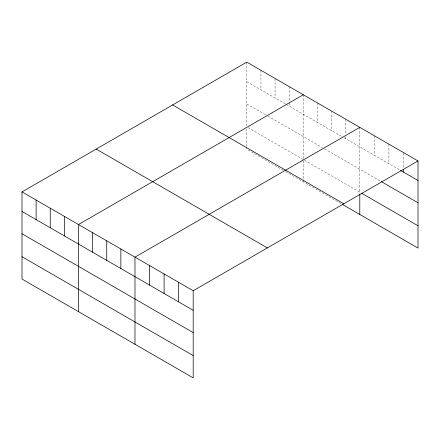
<?xml version="1.0" encoding="UTF-8"?>
<svg xmlns="http://www.w3.org/2000/svg" width="440" height="440" viewBox="0 0 440 440"><rect width="100%" height="100%" fill="white"/><g stroke="black" fill="none" stroke-linecap="round" stroke-linejoin="round"><path stroke-width="0.33" stroke-dasharray="2.2 1.65" d="M246.813 81.659L285.654 104.082M286.242 104.418L341.555 136.356M343.909 137.715L399.955 170.071M246.813 103.961L267.41 115.852M267.999 116.193L322.135 147.45M324.489 148.808L380.749 181.291M247.99 127.622L303.303 159.561M304.48 160.237L360.959 192.847M283.3 170.313L246.813 149.248L246.813 147.279M285.654 171.672L341.555 203.946M403.447 153.23L403.447 168.047M388.9 144.155L388.9 163.691M374.347 135.751L374.347 155.287M359.799 127.353L359.799 192.176M345.675 119.196L345.675 134.019M345.675 136.714L345.675 138.732M331.551 111.045L331.551 130.581M317.427 102.889L317.427 122.425M303.303 94.738L303.303 158.884M303.303 160.87L303.303 179.24M303.303 179.894L303.303 181.863M289.179 86.581L289.179 102.075M289.179 102.751L289.179 106.117M275.061 78.43L275.061 97.966M260.937 70.273L260.937 89.809M246.813 62.123L246.813 126.269M246.813 128.915L246.813 146.625"/><path stroke-width="0.66" d="M22 191.917L193.188 290.752L193.188 377.877L22 279.043L22 191.917L246.813 62.123L418 160.958L418 248.083L342.144 204.287M303.303 94.738L78.491 224.532L78.491 311.658M359.799 127.353L134.981 257.147L134.981 344.273M193.188 290.752L418 160.958M400.538 170.412L418 180.488M381.332 181.627L418 202.796M361.543 193.182L418 225.781M172.623 104.957L343.811 203.786M96.189 149.083L267.377 247.918M22 211.453L193.188 310.283M22 233.756L193.188 332.591M22 256.74L193.188 355.575M403.447 169.395L403.447 172.09M359.799 194.145L359.799 214.478M178.635 282.348L178.635 301.884M164.087 273.95L164.087 293.486M149.534 265.546L149.534 285.082M120.863 248.99L120.863 268.527M106.739 240.84L106.739 260.376M92.615 232.683L92.615 252.219M64.367 216.376L64.367 235.912M50.248 208.225L50.248 227.761M36.124 200.068L36.124 219.604"/></g></svg>
